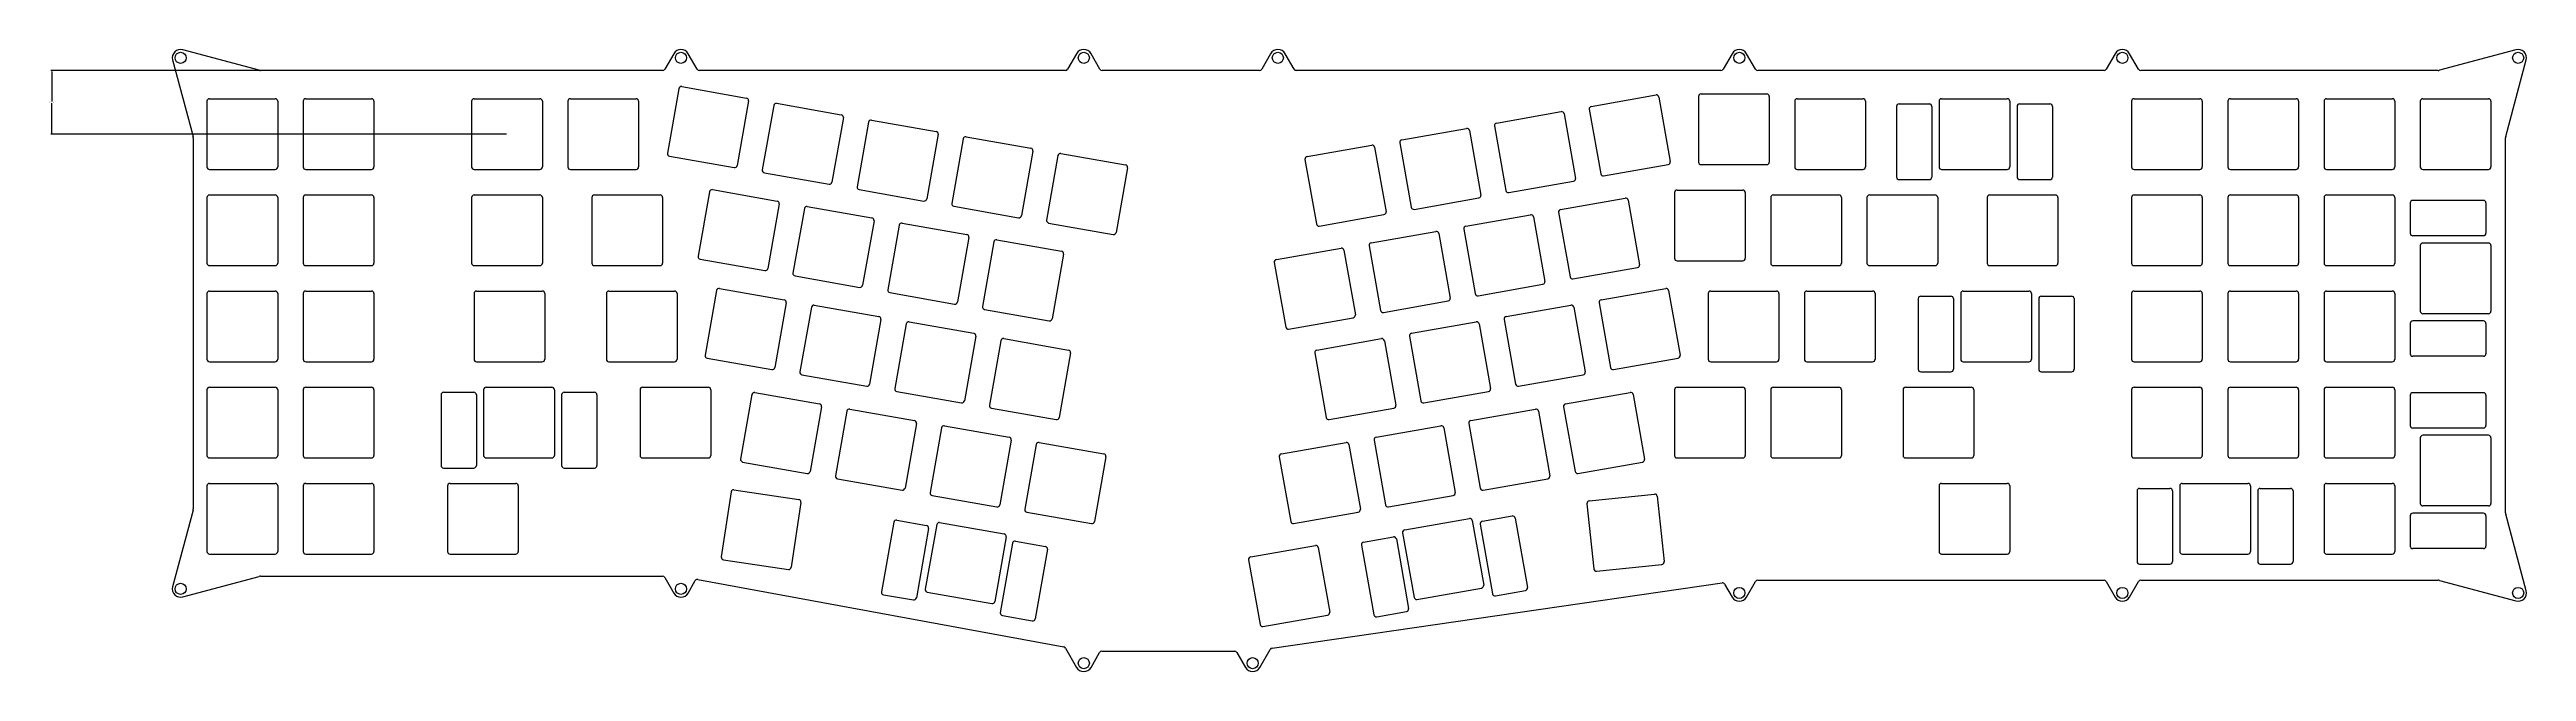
# Model space of a CAD drawing. Header units: millimetres. Extents: x -1 to 508, y -113 to 820.
# Drawn here: x 17.6 to 507.9, y 696.8 to 820 of the extents above; entities that cross this region are included whole.
import ezdxf

# ---------------------------------------------------------------- set-up
doc = ezdxf.new("R2010")
doc.units = ezdxf.units.MM
doc.header["$MEASUREMENT"] = 0
doc.layers.get('0').update_dxf_attribs({"linetype": 'CONTINUOUS'})
doc.layers.get('Defpoints').update_dxf_attribs({"linetype": 'CONTINUOUS'})
doc.dimstyles.get("Standard").update_dxf_attribs({"dimtxt": 0.18, "dimasz": 0.18, "dimexe": 0.18, "dimexo": 0.0625, "dimgap": 0.09, "dimtad": 0, "dimtih": 1, "dimtoh": 1, "dimdec": 4, "dimzin": 0, "dimdsep": 46, "dimtxsty": 'Standard', "dimcen": 0.09, "dimadec": 0, "dimazin": 0, "dimtfac": 1, "dimtdec": 4, "dimtofl": 0, "dimtmove": 0, "dimatfit": 3, "dimfxl": 1, "dimtolj": 1, "dimtzin": 0, "dimarcsym": 0})

# ---------------------------------------------------------------- blocks, each defined once
blk = doc.blocks.new('*D8')
at = {"color": 0, "linetype": 'Continuous', "lineweight": -2, "transparency": 16777216}
for p, q in [((108.06, 815.86), (17.83, 815.86)), ((18.01, 815.68), (18.01, 809.73)), ((18.01, 803.43), (18.01, 809.37)), ((108.06, 803.25), (17.83, 803.25))]:
    blk.add_line(p, q, dxfattribs=at)
at = {"color": 0, "linetype": 'Continuous', "transparency": 16777216}
for points in [[(17.98, 815.68), (18.04, 815.68), (18.01, 815.86)], [(17.98, 803.43), (18.04, 803.43), (18.01, 803.25)]]:
    blk.add_solid(points, dxfattribs=at)
at = {"layer": 'Defpoints', "color": 0, "linetype": 'Continuous', "transparency": 16777216}
for p in [(18.01, 815.86), (108.13, 815.86), (108.13, 803.25)]:
    blk.add_point(p, dxfattribs=at)
at = {"color": 0, "linetype": 'Continuous', "transparency": 16777216, "insert": (18.01, 809.55), "char_height": 0.18, "attachment_point": 5}
blk.add_mtext('\\A1;12.6118', dxfattribs=at)

msp = doc.modelspace()

# ---------------------------------------------------------------- linework, layer by layer
at = {"linetype": 'Continuous'}
for p, q in [((59.08961, 815.89068), (43.93566, 819.94071)), ((141.13016, 819.18177), (139.35481, 816.10677)), ((145.76339, 816.10677), (143.98804, 819.18177)), ((220.88337, 819.18177), (219.10802, 816.10677)), ((225.51661, 816.10677), (223.74126, 819.18177)), ((259.30453, 819.18177), (257.52919, 816.10677)), ((263.9378, 816.10677), (262.16244, 819.18179)), ((350.6649, 819.18177), (348.88954, 816.10677)), ((355.29813, 816.10677), (353.52278, 819.18177)), ((426.49765, 819.18177), (424.7223, 816.10677)), ((431.13089, 816.10677), (429.35553, 819.18177)), ((505.83229, 819.95055), (490.68127, 815.89084)), ((41.9121, 817.93901), (45.97713, 802.77878)), ((138.92179, 815.85677), (59.34781, 815.85677)), ((218.67501, 815.85677), (146.19641, 815.85677)), ((257.09617, 815.85677), (225.94962, 815.85677)), ((348.45653, 815.85677), (264.37081, 815.85677)), ((424.28929, 815.85677), (355.73114, 815.85677)), ((490.42246, 815.85677), (431.5639, 815.85677)), ((503.79325, 802.77841), (507.84328, 817.93236)), ((46.01125, 802.51979), (46.01125, 728.98906)), ((503.75935, 728.19096), (503.75935, 802.52021)), ((45.97717, 728.73024), (41.91747, 713.57922)), ((507.85312, 712.78112), (503.79342, 727.93214)), ((43.9383, 711.55839), (59.08932, 715.6181)), ((59.34814, 715.65217), (138.92179, 715.65217)), ((139.35481, 715.40217), (141.13016, 712.32717)), ((143.98804, 712.32717), (145.40882, 714.78803)), ((145.93256, 715.02973), (218.333, 701.67111)), ((259.57362, 701.40064), (348.6691, 714.35608)), ((349.17406, 714.11128), (350.6649, 711.52907)), ((353.52278, 711.52907), (355.29813, 714.60407)), ((355.73114, 714.85407), (424.28929, 714.85407)), ((424.7223, 714.60407), (426.49765, 711.52907)), ((429.35553, 711.52907), (431.13089, 714.60407)), ((431.5639, 714.85407), (490.42246, 714.85407)), ((490.68127, 714.82), (505.83229, 710.76029)), ((218.67529, 701.42941), (220.88337, 697.60488)), ((223.74126, 697.60488), (225.42956, 700.52912)), ((225.86258, 700.77912), (252.18321, 700.77912)), ((252.61622, 700.52912), (254.30453, 697.60488)), ((257.16241, 697.60488), (259.21256, 701.15584))]:
    msp.add_line(p, q, dxfattribs=at)
for p, q in [((48.73815, 809.745), (48.73815, 796.745)), ((49.23815, 810.245), (62.23815, 810.245)), ((62.73815, 809.745), (62.73815, 796.745)), ((67.78815, 809.745), (67.78815, 796.745)), ((68.28815, 810.245), (81.28815, 810.245)), ((81.78815, 809.745), (81.78815, 796.745)), ((101.12565, 809.745), (101.12565, 796.745)), ((101.62565, 810.245), (114.62565, 810.245)), ((115.12565, 809.745), (115.12565, 796.745)), ((120.17565, 809.745), (120.17565, 796.745)), ((120.67565, 810.245), (133.67565, 810.245)), ((134.17565, 809.745), (134.17565, 796.745)), ((142.1645, 812.24856), (139.90707, 799.44606)), ((142.74373, 812.65414), (155.54623, 810.39671)), ((155.95181, 809.81748), (153.69438, 797.01498)), ((161.50431, 809.34614), (174.30682, 807.08871)), ((322.78728, 808.74271), (335.58978, 811.00014)), ((336.16901, 810.59456), (338.42644, 797.79206)), ((344.01315, 810.6975), (344.01315, 797.6975)), ((344.51315, 811.1975), (357.51315, 811.1975)), ((358.01315, 810.6975), (358.01315, 797.6975)), ((363.06315, 809.745), (363.06315, 796.745)), ((363.56315, 810.245), (376.56315, 810.245)), ((377.06315, 809.745), (377.06315, 796.745)), ((383.70015, 809.245), (389.70015, 809.245)), ((391.63815, 809.745), (391.63815, 796.745)), ((392.13815, 810.245), (405.13815, 810.245)), ((405.63815, 809.745), (405.63815, 796.745)), ((407.57615, 809.245), (413.57615, 809.245)), ((429.73815, 809.745), (429.73815, 796.745)), ((430.23815, 810.245), (443.23815, 810.245)), ((443.73815, 809.745), (443.73815, 796.745)), ((448.78815, 809.745), (448.78815, 796.745)), ((449.28815, 810.245), (462.28815, 810.245)), ((462.78815, 809.745), (462.78815, 796.745)), ((467.83815, 809.745), (467.83815, 796.745)), ((468.33815, 810.245), (481.33815, 810.245)), ((481.83815, 809.745), (481.83815, 796.745)), ((486.88815, 809.745), (486.88815, 796.745)), ((487.38815, 810.245), (500.38815, 810.245)), ((500.88815, 809.745), (500.88815, 796.745)), ((160.92509, 808.94056), (158.66766, 796.13806)), ((174.7124, 806.50949), (172.45497, 793.70699)), ((179.68567, 805.63256), (177.42825, 792.83006)), ((180.2649, 806.03814), (193.0674, 803.78072)), ((285.26611, 802.12672), (298.06861, 804.38414)), ((303.62111, 804.85549), (305.87854, 792.05299)), ((304.02669, 805.43471), (316.82919, 807.69214)), ((317.40842, 807.28656), (319.66585, 794.48406)), ((322.3817, 808.16348), (324.63913, 795.36098)), ((383.20015, 808.745), (383.20015, 794.745)), ((390.20015, 808.745), (390.20015, 794.745)), ((407.07615, 808.745), (407.07615, 794.745)), ((414.07615, 808.745), (414.07615, 794.745)), ((193.47298, 803.20149), (191.21556, 790.39899)), ((198.44626, 802.32456), (196.18884, 789.52206)), ((199.02549, 802.73014), (211.82799, 800.47272)), ((212.23357, 799.89349), (209.97614, 787.09099)), ((217.78608, 799.42215), (230.58858, 797.16472)), ((266.50552, 798.81872), (279.30802, 801.07615)), ((279.88725, 800.67057), (282.14467, 787.86807)), ((284.86053, 801.54749), (287.11795, 788.74499)), ((298.64783, 803.97856), (300.90526, 791.17606)), ((49.23815, 796.245), (62.23815, 796.245)), ((68.28815, 796.245), (81.28815, 796.245)), ((101.62565, 796.245), (114.62565, 796.245)), ((120.67565, 796.245), (133.67565, 796.245)), ((140.31265, 798.86683), (153.11515, 796.6094)), ((159.07324, 795.55883), (171.87574, 793.30141)), ((217.20685, 799.01657), (214.94942, 786.21407)), ((230.99416, 796.58549), (228.73673, 783.78299)), ((266.09994, 798.23949), (268.35736, 785.43699)), ((325.21836, 794.9554), (338.02086, 797.21283)), ((344.51315, 797.1975), (357.51315, 797.1975)), ((363.56315, 796.245), (376.56315, 796.245)), ((392.13815, 796.245), (405.13815, 796.245)), ((430.23815, 796.245), (443.23815, 796.245)), ((449.28815, 796.245), (462.28815, 796.245)), ((468.33815, 796.245), (481.33815, 796.245)), ((487.38815, 796.245), (500.38815, 796.245)), ((48.73815, 790.695), (48.73815, 777.695)), ((49.23815, 791.195), (62.23815, 791.195)), ((62.73815, 790.695), (62.73815, 777.695)), ((67.78815, 790.695), (67.78815, 777.695)), ((68.28815, 791.195), (81.28815, 791.195)), ((81.78815, 790.695), (81.78815, 777.695)), ((101.12565, 790.695), (101.12565, 777.695)), ((101.62565, 791.195), (114.62565, 791.195)), ((115.12565, 790.695), (115.12565, 777.695)), ((124.93815, 790.695), (124.93815, 777.695)), ((125.43815, 791.195), (138.43815, 791.195)), ((138.93815, 790.695), (138.93815, 777.695)), ((148.2368, 791.83397), (145.97937, 779.03147)), ((148.81602, 792.23955), (161.61852, 789.98213)), ((177.83383, 792.25083), (190.63633, 789.99341)), ((287.69718, 788.33941), (300.49968, 790.59683)), ((306.45777, 791.64741), (319.26027, 793.90483)), ((316.71499, 788.32813), (329.51749, 790.58555)), ((330.09671, 790.17997), (332.35414, 777.37747)), ((339.25065, 791.6475), (339.25065, 778.6475)), ((339.75065, 792.1475), (352.75065, 792.1475)), ((353.25065, 791.6475), (353.25065, 778.6475)), ((358.30065, 790.695), (358.30065, 777.695)), ((358.80065, 791.195), (371.80065, 791.195)), ((372.30065, 790.695), (372.30065, 777.695)), ((377.35065, 790.695), (377.35065, 777.695)), ((377.85065, 791.195), (390.85065, 791.195)), ((383.70015, 794.245), (389.70015, 794.245)), ((391.35065, 790.695), (391.35065, 777.695)), ((401.16315, 790.695), (401.16315, 777.695)), ((401.66315, 791.195), (414.66315, 791.195)), ((407.57615, 794.245), (413.57615, 794.245)), ((415.16315, 790.695), (415.16315, 777.695)), ((429.73815, 790.695), (429.73815, 777.695)), ((430.23815, 791.195), (443.23815, 791.195)), ((443.73815, 790.695), (443.73815, 777.695)), ((448.78815, 790.695), (448.78815, 777.695)), ((449.28815, 791.195), (462.28815, 791.195)), ((462.78815, 790.695), (462.78815, 777.695)), ((467.83815, 790.695), (467.83815, 777.695)), ((468.33815, 791.195), (481.33815, 791.195)), ((481.83815, 790.695), (481.83815, 777.695)), ((484.88815, 789.608), (484.88815, 783.608)), ((499.38815, 790.108), (485.38815, 790.108)), ((499.88815, 789.608), (499.88815, 783.608)), ((162.0241, 789.4029), (159.76668, 776.6004)), ((166.99738, 788.52597), (164.73996, 775.72347)), ((167.57661, 788.93155), (180.37911, 786.67413)), ((180.78469, 786.0949), (178.52727, 773.2924)), ((185.75797, 785.21798), (183.50054, 772.41548)), ((186.3372, 785.62356), (199.1397, 783.36613)), ((196.59442, 788.94284), (209.39692, 786.68541)), ((215.355, 785.63484), (228.1575, 783.37741)), ((268.93659, 785.03141), (281.73909, 787.28884)), ((297.9544, 785.02013), (310.7569, 787.27755)), ((311.33613, 786.87197), (313.59355, 774.06947)), ((316.30941, 787.7489), (318.56683, 774.9464)), ((199.54528, 782.7869), (197.28785, 769.9844)), ((204.51856, 781.90998), (202.26113, 769.10748)), ((205.09779, 782.31556), (217.90029, 780.05813)), ((260.43322, 778.40413), (273.23572, 780.66156)), ((273.81495, 780.25598), (276.07238, 767.45348)), ((278.78823, 781.1329), (281.04566, 768.3304)), ((279.19381, 781.71213), (291.99631, 783.96956)), ((292.57554, 783.56398), (294.83296, 770.76148)), ((297.54882, 784.4409), (299.80624, 771.6384)), ((499.38815, 783.108), (485.38815, 783.108)), ((486.88815, 781.17), (486.88815, 768.17)), ((500.38815, 781.67), (487.38815, 781.67)), ((500.88815, 781.17), (500.88815, 768.17)), ((49.23815, 777.195), (62.23815, 777.195)), ((68.28815, 777.195), (81.28815, 777.195)), ((101.62565, 777.195), (114.62565, 777.195)), ((125.43815, 777.195), (138.43815, 777.195)), ((146.38495, 778.45224), (159.18745, 776.19482)), ((165.14554, 775.14425), (177.94804, 772.88682)), ((218.30587, 779.4789), (216.04844, 766.6764)), ((260.02764, 777.8249), (262.28507, 765.0224)), ((319.14606, 774.54082), (331.94856, 776.79824)), ((339.75065, 778.1475), (352.75065, 778.1475)), ((358.80065, 777.195), (371.80065, 777.195)), ((377.85065, 777.195), (390.85065, 777.195)), ((401.66315, 777.195), (414.66315, 777.195)), ((430.23815, 777.195), (443.23815, 777.195)), ((449.28815, 777.195), (462.28815, 777.195)), ((468.33815, 777.195), (481.33815, 777.195)), ((48.73815, 771.645), (48.73815, 758.645)), ((49.23815, 772.145), (62.23815, 772.145)), ((62.73815, 771.645), (62.73815, 758.645)), ((67.78815, 771.645), (67.78815, 758.645)), ((68.28815, 772.145), (81.28815, 772.145)), ((81.78815, 771.645), (81.78815, 758.645)), ((101.6019, 771.645), (101.6019, 758.645)), ((102.1019, 772.145), (115.1019, 772.145)), ((115.6019, 771.645), (115.6019, 758.645)), ((127.79565, 771.645), (127.79565, 758.645)), ((128.29565, 772.145), (141.29565, 772.145)), ((141.79565, 771.645), (141.79565, 758.645)), ((149.61894, 772.24638), (147.36152, 759.44388)), ((150.19817, 772.65196), (163.00067, 770.39454)), ((183.90612, 771.83625), (196.70863, 769.57882)), ((281.62488, 767.92482), (294.42739, 770.18225)), ((300.38547, 771.23282), (313.18797, 773.49025)), ((324.71313, 770.39454), (337.51563, 772.65196)), ((338.09486, 772.24638), (340.35229, 759.44388)), ((345.91815, 771.645), (345.91815, 758.645)), ((346.41815, 772.145), (359.41815, 772.145)), ((359.91815, 771.645), (359.91815, 758.645)), ((364.96815, 771.645), (364.96815, 758.645)), ((365.46815, 772.145), (378.46815, 772.145)), ((378.96815, 771.645), (378.96815, 758.645)), ((387.4864, 770.645), (387.4864, 756.645)), ((387.9864, 771.145), (393.9864, 771.145)), ((394.4864, 770.645), (394.4864, 756.645)), ((395.9244, 771.645), (395.9244, 758.645)), ((396.4244, 772.145), (409.4244, 772.145)), ((409.9244, 771.645), (409.9244, 758.645)), ((411.3624, 770.645), (411.3624, 756.645)), ((411.8624, 771.145), (417.8624, 771.145)), ((418.3624, 770.645), (418.3624, 756.645)), ((429.73815, 771.645), (429.73815, 758.645)), ((430.23815, 772.145), (443.23815, 772.145)), ((443.73815, 771.645), (443.73815, 758.645)), ((448.78815, 771.645), (448.78815, 758.645)), ((449.28815, 772.145), (462.28815, 772.145)), ((462.78815, 771.645), (462.78815, 758.645)), ((467.83815, 771.645), (467.83815, 758.645)), ((468.33815, 772.145), (481.33815, 772.145)), ((481.83815, 771.645), (481.83815, 758.645)), ((163.40625, 769.81531), (161.14883, 757.01281)), ((168.37953, 768.93839), (166.12211, 756.13589)), ((168.95876, 769.34397), (181.76126, 767.08654)), ((182.16684, 766.50731), (179.90941, 753.70481)), ((187.14012, 765.63039), (184.88269, 752.82789)), ((187.71935, 766.03597), (200.52185, 763.77854)), ((202.66671, 768.52825), (215.46921, 766.27082)), ((262.8643, 764.61682), (275.6668, 766.87425)), ((287.19195, 763.77854), (299.99446, 766.03597)), ((300.57368, 765.63039), (302.83111, 752.82789)), ((305.54696, 766.50731), (307.80439, 753.70481)), ((305.95254, 767.08654), (318.75504, 769.34397)), ((319.33427, 768.93839), (321.5917, 756.13589)), ((324.30755, 769.81531), (326.56498, 757.01281)), ((484.88815, 765.732), (484.88815, 759.732)), ((499.38815, 766.232), (485.38815, 766.232)), ((500.38815, 767.67), (487.38815, 767.67)), ((499.88815, 765.732), (499.88815, 759.732)), ((200.92743, 763.19931), (198.67, 750.39681)), ((205.90071, 762.32239), (203.64328, 749.51989)), ((206.47994, 762.72797), (219.28244, 760.47054)), ((268.43137, 760.47054), (281.23387, 762.72797)), ((281.8131, 762.32239), (284.07052, 749.51989)), ((286.78637, 763.19931), (289.0438, 750.39681)), ((49.23815, 758.145), (62.23815, 758.145)), ((68.28815, 758.145), (81.28815, 758.145)), ((102.1019, 758.145), (115.1019, 758.145)), ((128.29565, 758.145), (141.29565, 758.145)), ((147.7671, 758.86466), (160.5696, 756.60723)), ((166.52769, 755.55666), (179.33019, 753.29923)), ((219.68802, 759.89132), (217.43059, 747.08882)), ((268.02579, 759.89132), (270.28321, 747.08882)), ((308.38362, 753.29923), (321.18612, 755.55666)), ((327.1442, 756.60723), (339.94671, 758.86466)), ((346.41815, 758.145), (359.41815, 758.145)), ((365.46815, 758.145), (378.46815, 758.145)), ((387.9864, 756.145), (393.9864, 756.145)), ((396.4244, 758.145), (409.4244, 758.145)), ((411.8624, 756.145), (417.8624, 756.145)), ((430.23815, 758.145), (443.23815, 758.145)), ((449.28815, 758.145), (462.28815, 758.145)), ((468.33815, 758.145), (481.33815, 758.145)), ((499.38815, 759.232), (485.38815, 759.232)), ((48.73815, 752.595), (48.73815, 739.595)), ((49.23815, 753.095), (62.23815, 753.095)), ((62.73815, 752.595), (62.73815, 739.595)), ((67.78815, 752.595), (67.78815, 739.595)), ((68.28815, 753.095), (81.28815, 753.095)), ((81.78815, 752.595), (81.78815, 739.595)), ((95.0689, 751.595), (95.0689, 737.595)), ((95.5689, 752.095), (101.5689, 752.095)), ((102.0689, 751.595), (102.0689, 737.595)), ((103.5069, 752.595), (103.5069, 739.595)), ((104.0069, 753.095), (117.0069, 753.095)), ((117.5069, 752.595), (117.5069, 739.595)), ((118.9449, 751.595), (118.9449, 737.595)), ((119.4449, 752.095), (125.4449, 752.095)), ((125.9449, 751.595), (125.9449, 737.595)), ((134.46315, 752.595), (134.46315, 739.595)), ((134.96315, 753.095), (147.96315, 753.095)), ((148.46315, 752.595), (148.46315, 739.595)), ((156.62927, 751.6664), (154.37184, 738.8639)), ((157.2085, 752.07198), (170.011, 749.81455)), ((185.28827, 752.24866), (198.09077, 749.99123)), ((289.62303, 749.99123), (302.42553, 752.24866)), ((317.7028, 749.81455), (330.50531, 752.07198)), ((331.08453, 751.6664), (333.34196, 738.8639)), ((339.25065, 752.595), (339.25065, 739.595)), ((339.75065, 753.095), (352.75065, 753.095)), ((353.25065, 752.595), (353.25065, 739.595)), ((358.30065, 752.595), (358.30065, 739.595)), ((358.80065, 753.095), (371.80065, 753.095)), ((372.30065, 752.595), (372.30065, 739.595)), ((384.4944, 752.595), (384.4944, 739.595)), ((384.9944, 753.095), (397.9944, 753.095)), ((398.4944, 752.595), (398.4944, 739.595)), ((429.73815, 752.595), (429.73815, 739.595)), ((430.23815, 753.095), (443.23815, 753.095)), ((443.73815, 752.595), (443.73815, 739.595)), ((448.78815, 752.595), (448.78815, 739.595)), ((449.28815, 753.095), (462.28815, 753.095)), ((462.78815, 752.595), (462.78815, 739.595)), ((467.83815, 752.595), (467.83815, 739.595)), ((468.33815, 753.095), (481.33815, 753.095)), ((481.83815, 752.595), (481.83815, 739.595)), ((484.88815, 751.508), (484.88815, 745.508)), ((499.38815, 752.008), (485.38815, 752.008)), ((499.88815, 751.508), (499.88815, 745.508)), ((170.41658, 749.23532), (168.15915, 736.43282)), ((175.38986, 748.3584), (173.13243, 735.5559)), ((175.96909, 748.76398), (188.77159, 746.50655)), ((189.17717, 745.92733), (186.91974, 733.12482)), ((194.72967, 745.45598), (207.53217, 743.19856)), ((204.04886, 748.94066), (216.85136, 746.68324)), ((270.86244, 746.68324), (283.66494, 748.94066)), ((280.18163, 743.19856), (292.98413, 745.45598)), ((298.53664, 745.92733), (300.79406, 733.12482)), ((298.94222, 746.50655), (311.74472, 748.76398)), ((312.32395, 748.3584), (314.58137, 735.5559)), ((317.29722, 749.23532), (319.55465, 736.43282)), ((194.15045, 745.0504), (191.89302, 732.2479)), ((207.93775, 742.61933), (205.68033, 729.81683)), ((212.91103, 741.7424), (210.65361, 728.9399)), ((213.49026, 742.14798), (226.29276, 739.89056)), ((261.42104, 739.89056), (274.22354, 742.14798)), ((274.80277, 741.7424), (277.0602, 728.9399)), ((279.77605, 742.61933), (282.03348, 729.81683)), ((293.56336, 745.0504), (295.82078, 732.2479)), ((499.38815, 745.008), (485.38815, 745.008)), ((486.88815, 743.07), (486.88815, 730.07)), ((500.38815, 743.57), (487.38815, 743.57)), ((500.88815, 743.07), (500.88815, 730.07)), ((49.23815, 739.095), (62.23815, 739.095)), ((68.28815, 739.095), (81.28815, 739.095)), ((95.5689, 737.095), (101.5689, 737.095)), ((104.0069, 739.095), (117.0069, 739.095)), ((119.4449, 737.095), (125.4449, 737.095)), ((134.96315, 739.095), (147.96315, 739.095)), ((154.77742, 738.28467), (167.57992, 736.02724)), ((226.69834, 739.31133), (224.44092, 726.50883)), ((261.01546, 739.31133), (263.27289, 726.50883)), ((320.13388, 736.02724), (332.93638, 738.28467)), ((339.75065, 739.095), (352.75065, 739.095)), ((358.80065, 739.095), (371.80065, 739.095)), ((384.9944, 739.095), (397.9944, 739.095)), ((430.23815, 739.095), (443.23815, 739.095)), ((449.28815, 739.095), (462.28815, 739.095)), ((468.33815, 739.095), (481.33815, 739.095)), ((48.73815, 733.545), (48.73815, 720.545)), ((49.23815, 734.045), (62.23815, 734.045)), ((62.73815, 733.545), (62.73815, 720.545)), ((67.78815, 733.545), (67.78815, 720.545)), ((68.28815, 734.045), (81.28815, 734.045)), ((81.78815, 733.545), (81.78815, 720.545)), ((96.36315, 733.545), (96.36315, 720.545)), ((96.86315, 734.045), (109.86315, 734.045)), ((110.36315, 733.545), (110.36315, 720.545)), ((152.47872, 732.35473), (150.5572, 719.49752)), ((153.04713, 732.77533), (165.90434, 730.85381)), ((173.53801, 734.97667), (186.34051, 732.71925)), ((192.2986, 731.66867), (205.1011, 729.41125)), ((282.6127, 729.41125), (295.4152, 731.66867)), ((301.37329, 732.71925), (314.17579, 734.97667)), ((322.3614, 730.56977), (335.29018, 731.92864)), ((335.83971, 731.48364), (337.19858, 718.55485)), ((391.63815, 733.545), (391.63815, 720.545)), ((392.13815, 734.045), (405.13815, 734.045)), ((405.63815, 733.545), (405.63815, 720.545)), ((430.82515, 732.545), (430.82515, 718.545)), ((431.32515, 733.045), (437.32515, 733.045)), ((437.82515, 732.545), (437.82515, 718.545)), ((439.26315, 733.545), (439.26315, 720.545)), ((439.76315, 734.045), (452.76315, 734.045)), ((453.26315, 733.545), (453.26315, 720.545)), ((454.70115, 732.545), (454.70115, 718.545)), ((455.20115, 733.045), (461.20115, 733.045)), ((461.70115, 732.545), (461.70115, 718.545)), ((467.83815, 733.545), (467.83815, 720.545)), ((468.33815, 734.045), (481.33815, 734.045)), ((481.83815, 733.545), (481.83815, 720.545)), ((166.32494, 730.2854), (164.40342, 717.42819)), ((184.70407, 726.35675), (182.27299, 712.56944)), ((185.28329, 726.76233), (191.19214, 725.72044)), ((193.18752, 725.87631), (190.93009, 713.07381)), ((193.76675, 726.28189), (206.56925, 724.02447)), ((211.05919, 728.36068), (223.86169, 726.10325)), ((263.85212, 726.10325), (276.65462, 728.36068)), ((285.8347, 724.85147), (298.6372, 727.10889)), ((299.21643, 726.70331), (301.47386, 713.90081)), ((300.80623, 725.96821), (303.23731, 712.1809)), ((301.21181, 726.54744), (307.12066, 727.58933)), ((307.69989, 727.18375), (310.13096, 713.39644)), ((321.9164, 730.02024), (323.27527, 717.09146)), ((484.88815, 727.632), (484.88815, 721.632)), ((499.38815, 728.132), (485.38815, 728.132)), ((500.38815, 729.57), (487.38815, 729.57)), ((499.88815, 727.632), (499.88815, 721.632)), ((191.59772, 725.14121), (189.16664, 711.3539)), ((206.97483, 723.44524), (204.7174, 710.64274)), ((208.21733, 722.21073), (205.78626, 708.42342)), ((208.79656, 722.61631), (214.70541, 721.57442)), ((215.11099, 720.99519), (212.67991, 707.20788)), ((255.34875, 719.47597), (268.15125, 721.7334)), ((268.73047, 721.32782), (270.9879, 708.52532)), ((277.29296, 721.82219), (279.72404, 708.03488)), ((277.69854, 722.40142), (283.60739, 723.44331)), ((284.18662, 723.03773), (286.61769, 709.25042)), ((285.42912, 724.27224), (287.68655, 711.46974)), ((499.38815, 721.132), (485.38815, 721.132)), ((49.23815, 720.045), (62.23815, 720.045)), ((68.28815, 720.045), (81.28815, 720.045)), ((96.86315, 720.045), (109.86315, 720.045)), ((150.9778, 718.92911), (163.83501, 717.00759)), ((254.94317, 718.89674), (257.20059, 706.09424)), ((323.8248, 716.64646), (336.75358, 718.00533)), ((392.13815, 720.045), (405.13815, 720.045)), ((431.32515, 718.045), (437.32515, 718.045)), ((439.76315, 720.045), (452.76315, 720.045)), ((455.20115, 718.045), (461.20115, 718.045)), ((468.33815, 720.045), (481.33815, 720.045)), ((182.67857, 711.99021), (188.58742, 710.94832)), ((191.33567, 712.49459), (204.13818, 710.23716)), ((288.26577, 711.06416), (301.06828, 713.32159)), ((303.81653, 711.77532), (309.72538, 712.81721)), ((206.19184, 707.84419), (212.10069, 706.8023)), ((257.77982, 705.68866), (270.58232, 707.94609)), ((280.30326, 707.6293), (286.21211, 708.67119))]:
    msp.add_line(p, q)
for centre in [(43.51125, 818.35677), (142.5591, 818.35677), (222.31232, 818.35677), (260.73347, 818.35677), (352.09384, 818.35677), (427.92659, 818.35677), (506.25935, 818.35677), (43.51125, 713.15217), (142.5591, 713.15217), (352.09384, 712.35407), (427.92659, 712.35407), (506.25935, 712.35407), (222.31232, 698.42988), (255.73347, 698.42988)]:
    msp.add_circle(centre, 1.1, dxfattribs=at)
for centre, radius, start, end in [((43.50061, 818.35683), 1.64254, 74.6412512, 194.7363166), ((142.5591, 818.35677), 1.65, 30, 150), ((222.31232, 818.35677), 1.65, 30, 150), ((260.73349, 818.35674), 1.65003, 30.001354, 149.999323), ((352.09384, 818.35677), 1.65, 30, 150), ((427.92659, 818.35677), 1.65, 30, 150), ((506.26328, 818.36899), 1.63923, 344.5518594, 105.2433035), ((59.34781, 816.85677), 1, 255.0368963, 270), ((138.92179, 816.35677), 0.5, 270, 330), ((146.19641, 816.35677), 0.5, 210, 270), ((218.67501, 816.35677), 0.5, 270, 330), ((225.94962, 816.35677), 0.5, 210, 270), ((257.09617, 816.35677), 0.5, 270, 330.0001528), ((264.37081, 816.35677), 0.5, 210, 270), ((348.45653, 816.35677), 0.5, 270, 330), ((355.73114, 816.35677), 0.5, 210, 270), ((424.28929, 816.35677), 0.5, 270, 330), ((431.5639, 816.35677), 0.5, 210, 270), ((490.42246, 816.85677), 1, 270, 285), ((45.01125, 802.51979), 1, 0, 15.0100564), ((504.75935, 802.52021), 1, 165.0368963, 180), ((45.01125, 728.98906), 1, 345, 0), ((504.75935, 728.19096), 1, 180, 195), ((43.51125, 713.15217), 1.65, 165, 285), ((59.34814, 714.65217), 1, 90, 105), ((138.92179, 715.15217), 0.5, 30, 90), ((142.5591, 713.15217), 1.65, 210, 330), ((145.84183, 714.53803), 0.5, 79.5459134, 150), ((348.74104, 713.86128), 0.5, 30, 98.2734332), ((352.09384, 712.35407), 1.65, 210, 330), ((355.73114, 714.35407), 0.5, 90, 150), ((424.28929, 714.35407), 0.5, 30, 90), ((427.92659, 712.35407), 1.65, 210, 330), ((431.5639, 714.35407), 0.5, 90, 150), ((490.42246, 713.85407), 1, 75, 90), ((506.25935, 712.35407), 1.65, 255, 15), ((218.24227, 701.17941), 0.5, 30, 79.5459134), ((259.64557, 700.90584), 0.5, 98.2734332, 150), ((222.31232, 698.42988), 1.65, 210, 330), ((225.86258, 700.27912), 0.5, 90, 150), ((252.18321, 700.27912), 0.5, 30, 90), ((255.73347, 698.42988), 1.65, 210, 330)]:
    msp.add_arc(centre, radius, start, end, dxfattribs=at)
for centre, start, end in [((49.23815, 809.745), 90, 180), ((62.23815, 809.745), 0, 90), ((68.28815, 809.745), 90, 180), ((81.28815, 809.745), 0, 90), ((101.62565, 809.745), 90, 180), ((114.62565, 809.745), 0, 90), ((120.67565, 809.745), 90, 180), ((133.67565, 809.745), 0, 90), ((142.6569, 812.16173), 80, 170), ((155.4594, 809.90431), 350, 80), ((161.41749, 808.85374), 80, 170), ((335.67661, 810.50774), 10, 100), ((344.51315, 810.6975), 90, 180), ((357.51315, 810.6975), 0, 90), ((363.56315, 809.745), 90, 180), ((376.56315, 809.745), 0, 90), ((383.70015, 808.745), 90, 180), ((389.70015, 808.745), 0, 90), ((392.13815, 809.745), 90, 180), ((405.13815, 809.745), 0, 90), ((407.57615, 808.745), 90, 180), ((413.57615, 808.745), 0, 90), ((430.23815, 809.745), 90, 180), ((443.23815, 809.745), 0, 90), ((449.28815, 809.745), 90, 180), ((462.28815, 809.745), 0, 90), ((468.33815, 809.745), 90, 180), ((481.33815, 809.745), 0, 90), ((487.38815, 809.745), 90, 180), ((500.38815, 809.745), 0, 90), ((174.21999, 806.59631), 350, 80), ((180.17808, 805.54574), 80, 170), ((298.15543, 803.89174), 10, 100), ((304.11352, 804.94231), 100, 190), ((316.91602, 807.19974), 10, 100), ((322.87411, 808.25031), 100, 190), ((140.39948, 799.35923), 170, 260), ((192.98058, 803.28831), 350, 80), ((198.93867, 802.23774), 80, 170), ((211.74117, 799.98031), 350, 80), ((217.69925, 798.92974), 80, 170), ((279.39484, 800.58374), 10, 100), ((285.35293, 801.63431), 100, 190), ((49.23815, 796.745), 180, 270), ((62.23815, 796.745), 270, 0), ((68.28815, 796.745), 180, 270), ((81.28815, 796.745), 270, 0), ((101.62565, 796.745), 180, 270), ((114.62565, 796.745), 270, 0), ((120.67565, 796.745), 180, 270), ((133.67565, 796.745), 270, 0), ((153.20198, 797.10181), 260, 350), ((159.16006, 796.05124), 170, 260), ((230.50175, 796.67232), 350, 80), ((266.59234, 798.32632), 100, 190), ((319.17344, 794.39724), 280, 10), ((325.13153, 795.44781), 190, 280), ((337.93403, 797.70523), 280, 10), ((344.51315, 797.6975), 180, 270), ((357.51315, 797.6975), 270, 0), ((363.56315, 796.745), 180, 270), ((376.56315, 796.745), 270, 0), ((383.70015, 794.745), 180, 270), ((389.70015, 794.745), 270, 0), ((392.13815, 796.745), 180, 270), ((405.13815, 796.745), 270, 0), ((407.57615, 794.745), 180, 270), ((413.57615, 794.745), 270, 0), ((430.23815, 796.745), 180, 270), ((443.23815, 796.745), 270, 0), ((449.28815, 796.745), 180, 270), ((462.28815, 796.745), 270, 0), ((468.33815, 796.745), 180, 270), ((481.33815, 796.745), 270, 0), ((487.38815, 796.745), 180, 270), ((500.38815, 796.745), 270, 0), ((49.23815, 790.695), 90, 180), ((62.23815, 790.695), 0, 90), ((68.28815, 790.695), 90, 180), ((81.28815, 790.695), 0, 90), ((101.62565, 790.695), 90, 180), ((114.62565, 790.695), 0, 90), ((125.43815, 790.695), 90, 180), ((138.43815, 790.695), 0, 90), ((148.7292, 791.74715), 80, 170), ((161.5317, 789.48972), 350, 80), ((171.96257, 793.79381), 260, 350), ((177.92065, 792.74324), 170, 260), ((190.72315, 790.48581), 260, 350), ((196.68124, 789.43524), 170, 260), ((300.41286, 791.08924), 280, 10), ((306.37094, 792.13981), 190, 280), ((329.60431, 790.09315), 10, 100), ((339.75065, 791.6475), 90, 180), ((352.75065, 791.6475), 0, 90), ((358.80065, 790.695), 90, 180), ((371.80065, 790.695), 0, 90), ((377.85065, 790.695), 90, 180), ((390.85065, 790.695), 0, 90), ((401.66315, 790.695), 90, 180), ((414.66315, 790.695), 0, 90), ((430.23815, 790.695), 90, 180), ((443.23815, 790.695), 0, 90), ((449.28815, 790.695), 90, 180), ((462.28815, 790.695), 0, 90), ((468.33815, 790.695), 90, 180), ((481.33815, 790.695), 0, 90), ((485.38815, 789.608), 90, 180), ((499.38815, 789.608), 0, 90), ((167.48979, 788.43915), 80, 170), ((180.29229, 786.18172), 350, 80), ((186.25037, 785.13115), 80, 170), ((209.48374, 787.17781), 260, 350), ((215.44183, 786.12724), 170, 260), ((268.84977, 785.52381), 190, 280), ((281.65227, 787.78124), 280, 10), ((287.61036, 788.83181), 190, 280), ((298.04122, 784.52772), 100, 190), ((310.84372, 786.78515), 10, 100), ((316.80181, 787.83572), 100, 190), ((199.05288, 782.87373), 350, 80), ((205.01096, 781.82315), 80, 170), ((217.81346, 779.56573), 350, 80), ((228.24433, 783.86982), 260, 350), ((273.32255, 780.16916), 10, 100), ((279.28063, 781.21973), 100, 190), ((292.08313, 783.47715), 10, 100), ((485.38815, 783.608), 180, 270), ((487.38815, 781.17), 90, 180), ((499.38815, 783.608), 270, 0), ((500.38815, 781.17), 0, 90), ((49.23815, 777.695), 180, 270), ((62.23815, 777.695), 270, 0), ((68.28815, 777.695), 180, 270), ((81.28815, 777.695), 270, 0), ((101.62565, 777.695), 180, 270), ((114.62565, 777.695), 270, 0), ((125.43815, 777.695), 180, 270), ((138.43815, 777.695), 270, 0), ((146.47177, 778.94465), 170, 260), ((159.27427, 776.68722), 260, 350), ((165.23236, 775.63665), 170, 260), ((260.52005, 777.91173), 100, 190), ((319.05924, 775.03322), 190, 280), ((331.86174, 777.29065), 280, 10), ((339.75065, 778.6475), 180, 270), ((352.75065, 778.6475), 270, 0), ((358.80065, 777.695), 180, 270), ((371.80065, 777.695), 270, 0), ((377.85065, 777.695), 180, 270), ((390.85065, 777.695), 270, 0), ((401.66315, 777.695), 180, 270), ((414.66315, 777.695), 270, 0), ((430.23815, 777.695), 180, 270), ((443.23815, 777.695), 270, 0), ((449.28815, 777.695), 180, 270), ((462.28815, 777.695), 270, 0), ((468.33815, 777.695), 180, 270), ((481.33815, 777.695), 270, 0), ((49.23815, 771.645), 90, 180), ((62.23815, 771.645), 0, 90), ((68.28815, 771.645), 90, 180), ((81.28815, 771.645), 0, 90), ((102.1019, 771.645), 90, 180), ((115.1019, 771.645), 0, 90), ((128.29565, 771.645), 90, 180), ((141.29565, 771.645), 0, 90), ((150.11135, 772.15956), 80, 170), ((162.91385, 769.90213), 350, 80), ((178.03486, 773.37922), 260, 350), ((183.99295, 772.32865), 170, 260), ((196.79545, 770.07122), 260, 350), ((294.34056, 770.67465), 280, 10), ((300.29865, 771.72522), 190, 280), ((313.10115, 773.98265), 280, 10), ((324.79995, 769.90213), 100, 190), ((337.60245, 772.15956), 10, 100), ((346.41815, 771.645), 90, 180), ((359.41815, 771.645), 0, 90), ((365.46815, 771.645), 90, 180), ((378.46815, 771.645), 0, 90), ((387.9864, 770.645), 90, 180), ((393.9864, 770.645), 0, 90), ((396.4244, 771.645), 90, 180), ((409.4244, 771.645), 0, 90), ((411.8624, 770.645), 90, 180), ((417.8624, 770.645), 0, 90), ((430.23815, 771.645), 90, 180), ((443.23815, 771.645), 0, 90), ((449.28815, 771.645), 90, 180), ((462.28815, 771.645), 0, 90), ((468.33815, 771.645), 90, 180), ((481.33815, 771.645), 0, 90), ((168.87194, 768.85156), 80, 170), ((181.67444, 766.59414), 350, 80), ((187.63252, 765.54356), 80, 170), ((202.75354, 769.02065), 170, 260), ((215.55604, 766.76323), 260, 350), ((262.77747, 765.10923), 190, 280), ((275.57997, 767.36665), 280, 10), ((281.53806, 768.41723), 190, 280), ((300.08128, 765.54356), 10, 100), ((306.03937, 766.59414), 100, 190), ((318.84187, 768.85156), 10, 100), ((485.38815, 765.732), 90, 180), ((487.38815, 768.17), 180, 270), ((499.38815, 765.732), 0, 90), ((500.38815, 768.17), 270, 0), ((200.43502, 763.28614), 350, 80), ((206.39311, 762.23557), 80, 170), ((219.19561, 759.97814), 350, 80), ((268.51819, 759.97814), 100, 190), ((281.32069, 762.23557), 10, 100), ((287.27878, 763.28614), 100, 190), ((49.23815, 758.645), 180, 270), ((62.23815, 758.645), 270, 0), ((68.28815, 758.645), 180, 270), ((81.28815, 758.645), 270, 0), ((102.1019, 758.645), 180, 270), ((115.1019, 758.645), 270, 0), ((128.29565, 758.645), 180, 270), ((141.29565, 758.645), 270, 0), ((147.85392, 759.35706), 170, 260), ((160.65642, 757.09963), 260, 350), ((166.61451, 756.04906), 170, 260), ((321.09929, 756.04906), 280, 10), ((327.05738, 757.09963), 190, 280), ((339.85988, 759.35706), 280, 10), ((346.41815, 758.645), 180, 270), ((359.41815, 758.645), 270, 0), ((365.46815, 758.645), 180, 270), ((378.46815, 758.645), 270, 0), ((387.9864, 756.645), 180, 270), ((393.9864, 756.645), 270, 0), ((396.4244, 758.645), 180, 270), ((409.4244, 758.645), 270, 0), ((411.8624, 756.645), 180, 270), ((417.8624, 756.645), 270, 0), ((430.23815, 758.645), 180, 270), ((443.23815, 758.645), 270, 0), ((449.28815, 758.645), 180, 270), ((462.28815, 758.645), 270, 0), ((468.33815, 758.645), 180, 270), ((481.33815, 758.645), 270, 0), ((485.38815, 759.732), 180, 270), ((499.38815, 759.732), 270, 0), ((49.23815, 752.595), 90, 180), ((62.23815, 752.595), 0, 90), ((68.28815, 752.595), 90, 180), ((81.28815, 752.595), 0, 90), ((95.5689, 751.595), 90, 180), ((101.5689, 751.595), 0, 90), ((104.0069, 752.595), 90, 180), ((117.0069, 752.595), 0, 90), ((119.4449, 751.595), 90, 180), ((125.4449, 751.595), 0, 90), ((134.96315, 752.595), 90, 180), ((147.96315, 752.595), 0, 90), ((157.12167, 751.57957), 80, 170), ((179.41701, 753.79164), 260, 350), ((185.3751, 752.74106), 170, 260), ((198.1776, 750.48364), 260, 350), ((289.53621, 750.48364), 190, 280), ((302.33871, 752.74106), 280, 10), ((308.29679, 753.79164), 190, 280), ((330.59213, 751.57957), 10, 100), ((339.75065, 752.595), 90, 180), ((352.75065, 752.595), 0, 90), ((358.80065, 752.595), 90, 180), ((371.80065, 752.595), 0, 90), ((384.9944, 752.595), 90, 180), ((397.9944, 752.595), 0, 90), ((430.23815, 752.595), 90, 180), ((443.23815, 752.595), 0, 90), ((449.28815, 752.595), 90, 180), ((462.28815, 752.595), 0, 90), ((468.33815, 752.595), 90, 180), ((481.33815, 752.595), 0, 90), ((485.38815, 751.508), 90, 180), ((499.38815, 751.508), 0, 90), ((169.92417, 749.32215), 350, 80), ((175.88226, 748.27158), 80, 170), ((188.68476, 746.01415), 350, 80), ((194.64285, 744.96358), 80, 170), ((204.13569, 749.43307), 170, 260), ((216.93819, 747.17564), 260, 350), ((270.77562, 747.17564), 190, 280), ((283.57812, 749.43307), 280, 10), ((293.07095, 744.96358), 10, 100), ((299.02904, 746.01415), 100, 190), ((311.83154, 748.27158), 10, 100), ((317.78963, 749.32215), 100, 190), ((485.38815, 745.508), 180, 270), ((499.38815, 745.508), 270, 0), ((207.44535, 742.70615), 350, 80), ((213.40344, 741.65558), 80, 170), ((274.31037, 741.65558), 10, 100), ((280.26845, 742.70615), 100, 190), ((487.38815, 743.07), 90, 180), ((500.38815, 743.07), 0, 90), ((49.23815, 739.595), 180, 270), ((62.23815, 739.595), 270, 0), ((68.28815, 739.595), 180, 270), ((81.28815, 739.595), 270, 0), ((95.5689, 737.595), 180, 270), ((101.5689, 737.595), 270, 0), ((104.0069, 739.595), 180, 270), ((117.0069, 739.595), 270, 0), ((119.4449, 737.595), 180, 270), ((125.4449, 737.595), 270, 0), ((134.96315, 739.595), 180, 270), ((147.96315, 739.595), 270, 0), ((154.86425, 738.77707), 170, 260), ((167.66675, 736.51965), 260, 350), ((173.62484, 735.46908), 170, 260), ((226.20594, 739.39815), 350, 80), ((261.50787, 739.39815), 100, 190), ((314.08897, 735.46908), 280, 10), ((320.04706, 736.51965), 190, 280), ((332.84956, 738.77707), 280, 10), ((339.75065, 739.595), 180, 270), ((352.75065, 739.595), 270, 0), ((358.80065, 739.595), 180, 270), ((371.80065, 739.595), 270, 0), ((384.9944, 739.595), 180, 270), ((397.9944, 739.595), 270, 0), ((430.23815, 739.595), 180, 270), ((443.23815, 739.595), 270, 0), ((449.28815, 739.595), 180, 270), ((462.28815, 739.595), 270, 0), ((468.33815, 739.595), 180, 270), ((481.33815, 739.595), 270, 0), ((49.23815, 733.545), 90, 180), ((62.23815, 733.545), 0, 90), ((68.28815, 733.545), 90, 180), ((81.28815, 733.545), 0, 90), ((96.86315, 733.545), 90, 180), ((109.86315, 733.545), 0, 90), ((152.97323, 732.28082), 81.5, 171.5), ((165.83044, 730.3593), 351.5, 81.5), ((186.42734, 733.21165), 260, 350), ((192.38542, 732.16108), 170, 260), ((295.32838, 732.16108), 280, 10), ((301.28647, 733.21165), 190, 280), ((335.34245, 731.43138), 6, 96), ((392.13815, 733.545), 90, 180), ((405.13815, 733.545), 0, 90), ((431.32515, 732.545), 90, 180), ((437.32515, 732.545), 0, 90), ((439.76315, 733.545), 90, 180), ((452.76315, 733.545), 0, 90), ((455.20115, 732.545), 90, 180), ((461.20115, 732.545), 0, 90), ((468.33815, 733.545), 90, 180), ((481.33815, 733.545), 0, 90), ((185.19647, 726.26993), 80, 170), ((191.10532, 725.22804), 350, 80), ((193.67992, 725.78949), 80, 170), ((205.18792, 729.90365), 260, 350), ((211.14601, 728.85308), 170, 260), ((223.94851, 726.59565), 260, 350), ((263.76529, 726.59565), 190, 280), ((276.56779, 728.85308), 280, 10), ((282.52588, 729.90365), 190, 280), ((298.72403, 726.61649), 10, 100), ((301.29863, 726.05504), 100, 190), ((307.20748, 727.09693), 10, 100), ((322.41366, 730.07251), 96, 186), ((485.38815, 727.632), 90, 180), ((487.38815, 730.07), 180, 270), ((499.38815, 727.632), 0, 90), ((500.38815, 730.07), 270, 0), ((206.48243, 723.53206), 350, 80), ((208.70974, 722.1239), 80, 170), ((214.61859, 721.08201), 350, 80), ((268.23807, 721.24099), 10, 100), ((277.78536, 721.90901), 100, 190), ((283.69421, 722.9509), 10, 100), ((285.92152, 724.35906), 100, 190), ((485.38815, 721.632), 180, 270), ((499.38815, 721.632), 270, 0), ((49.23815, 720.545), 180, 270), ((62.23815, 720.545), 270, 0), ((68.28815, 720.545), 180, 270), ((81.28815, 720.545), 270, 0), ((96.86315, 720.545), 180, 270), ((109.86315, 720.545), 270, 0), ((151.05171, 719.42362), 171.5, 261.5), ((163.90891, 717.50209), 261.5, 351.5), ((255.43557, 718.98357), 100, 190), ((323.77253, 717.14372), 186, 276), ((336.70132, 718.50259), 276, 6), ((392.13815, 720.545), 180, 270), ((405.13815, 720.545), 270, 0), ((431.32515, 718.545), 180, 270), ((437.32515, 718.545), 270, 0), ((439.76315, 720.545), 180, 270), ((452.76315, 720.545), 270, 0), ((455.20115, 718.545), 180, 270), ((461.20115, 718.545), 270, 0), ((468.33815, 720.545), 180, 270), ((481.33815, 720.545), 270, 0), ((182.76539, 712.48262), 170, 260), ((188.67424, 711.44073), 260, 350), ((191.4225, 712.98699), 170, 260), ((288.17895, 711.55656), 190, 280), ((300.98145, 713.81399), 280, 10), ((303.72971, 712.26773), 190, 280), ((309.63856, 713.30962), 280, 10), ((204.225, 710.72956), 260, 350), ((206.27866, 708.33659), 170, 260), ((212.18751, 707.2947), 260, 350), ((257.693, 706.18107), 190, 280), ((270.4955, 708.43849), 280, 10), ((280.21644, 708.1217), 190, 280), ((286.12529, 709.16359), 280, 10)]:
    msp.add_arc(centre, 0.5, start, end)

# ---------------------------------------------------------------- dimensions: what is measured, and where the dimension line sits
dim = msp.add_linear_dim(base=(18.01091, 815.85677), p1=(108.12565, 803.245), p2=(108.12565, 815.85677), angle=90, dimstyle='Standard', dxfattribs=at)
dim.commit()
dim.dimension.update_dxf_attribs({"geometry": '*D8', "text_midpoint": (18.01091, 809.55089)})

doc.saveas('drawing.dxf')
